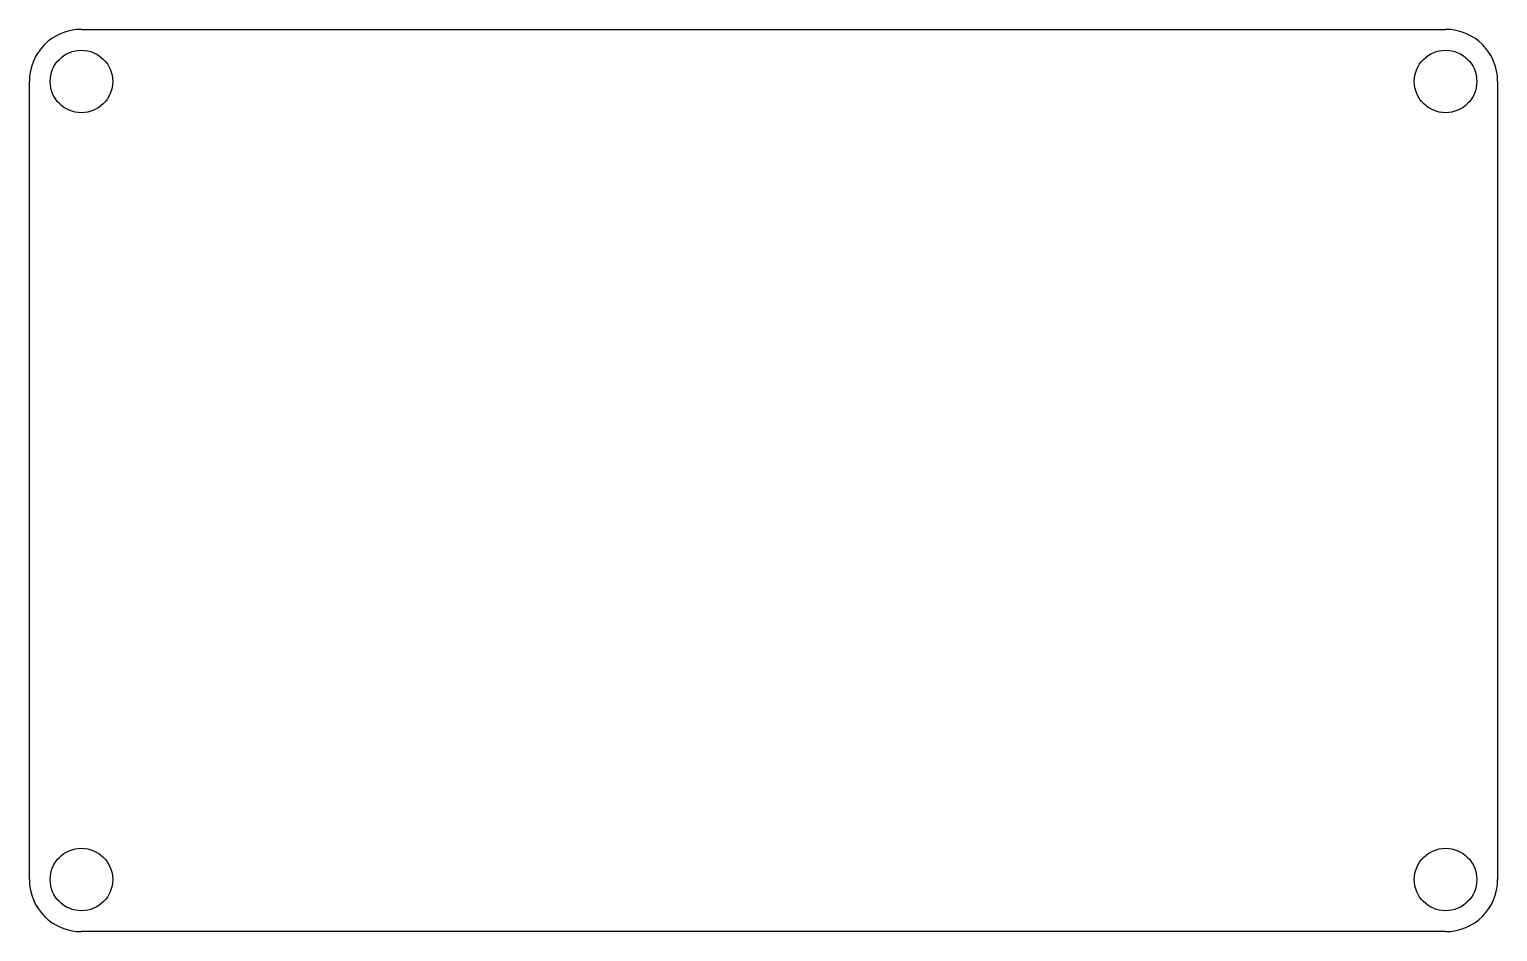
# Model space of a CAD drawing. Extents: x -35.2 to 35.2, y -21.6 to 21.6.
import ezdxf

# ---------------------------------------------------------------- set-up
doc = ezdxf.new("R2010")
doc.units = 0
doc.layers.add('Sketch', color=7, linetype='CONTINUOUS')

msp = doc.modelspace()

# ---------------------------------------------------------------- linework, layer by layer
at = {"layer": 'Sketch'}
for p, q in [((-32.75, 21.65), (32.75, 21.65)), ((-35.25, -19.15), (-35.25, 19.15)), ((35.25, 19.15), (35.25, -19.15)), ((32.75, -21.65), (-32.75, -21.65))]:
    msp.add_line(p, q, dxfattribs=at)
for centre in [(-32.75, 19.15), (32.75, 19.15), (-32.75, -19.15), (32.75, -19.15)]:
    msp.add_circle(centre, 1.5, dxfattribs=at)
for centre, start, end in [((-32.75, 19.15), 90, 180), ((32.75, 19.15), 0, 90), ((-32.75, -19.15), 180, -90), ((32.75, -19.15), -90, 0)]:
    msp.add_arc(centre, 2.5, start, end, dxfattribs=at)

doc.saveas('drawing.dxf')
